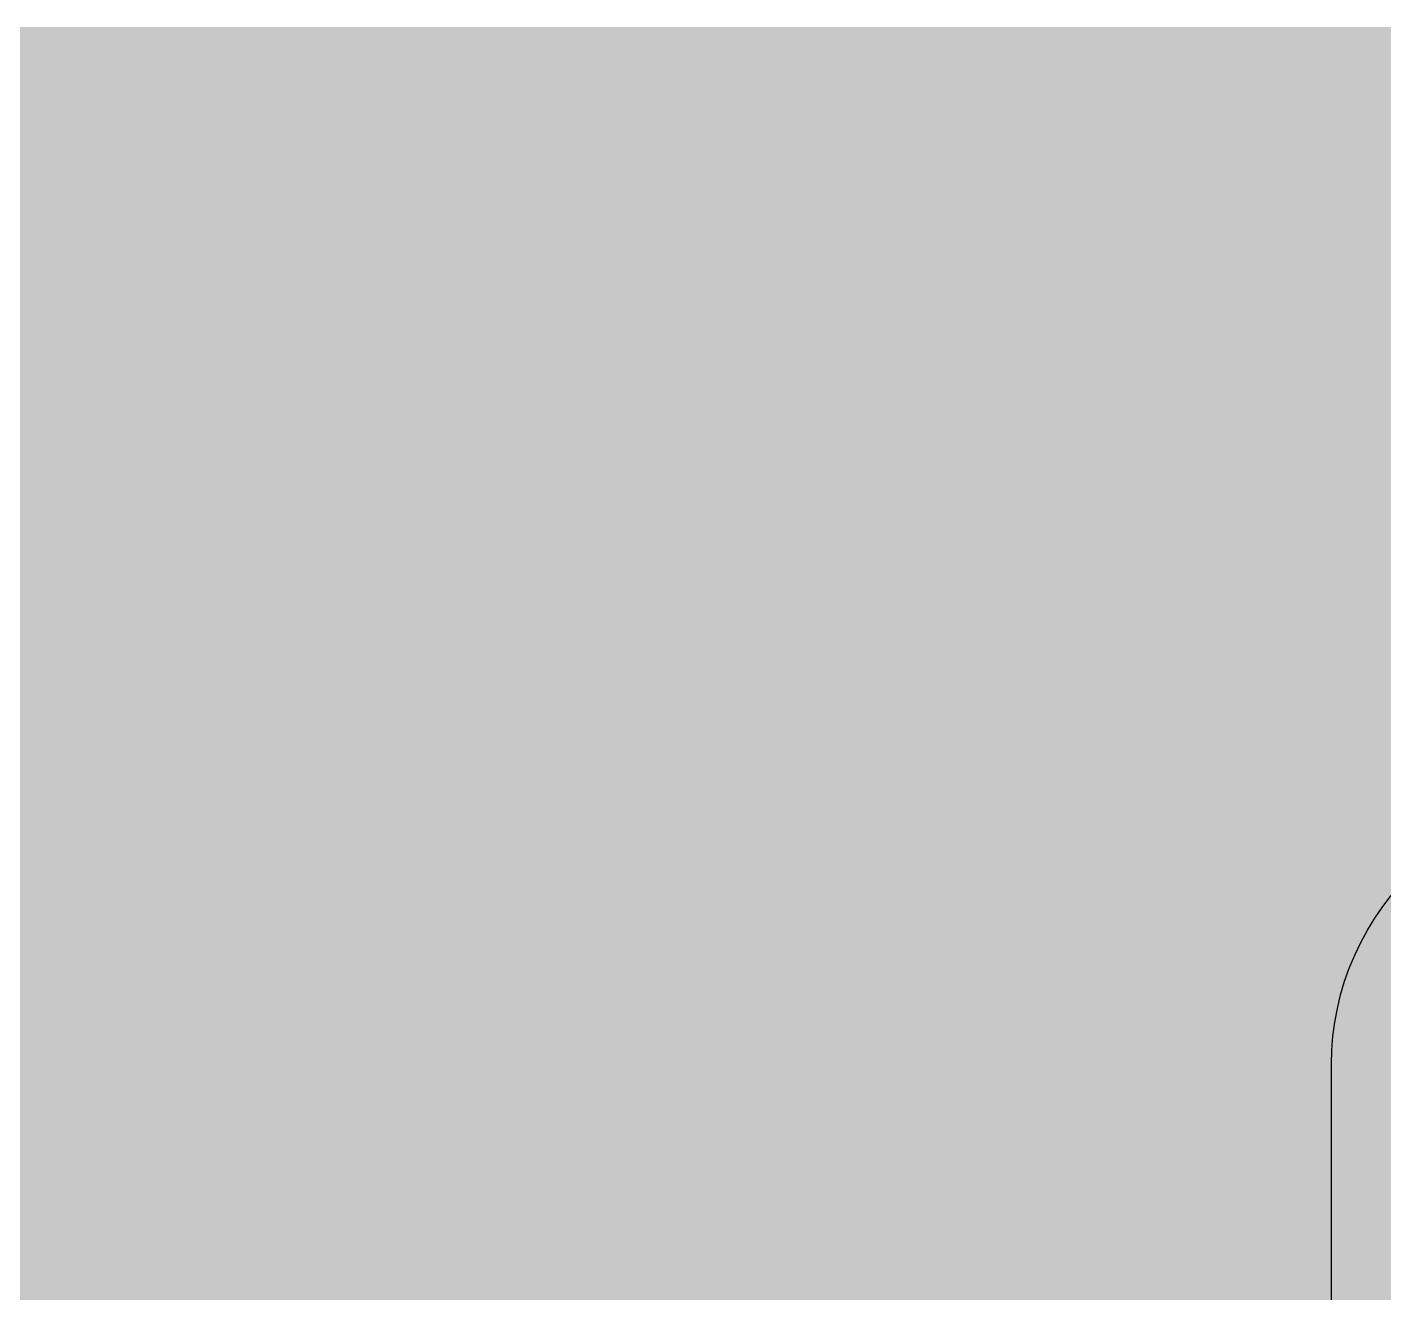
# Model space of a CAD drawing. Header units: inches. Extents: x -0.3 to 9.9, y -0.4 to 5.
# Drawn here: x 1.0621 to 1.1618, y 2.68 to 2.7729 of the extents above; entities that cross this region are included whole.
import ezdxf

# ---------------------------------------------------------------- set-up
doc = ezdxf.new("R2010")
doc.units = ezdxf.units.IN
doc.header["$MEASUREMENT"] = 0
for name, color, linetype in [('Board Outline', 216, 'Continuous'), ('Bottom Layer', 5, 'Continuous'), ('Bottom Solder', 6, 'Continuous'), ('Drill Drawing', 1, 'Continuous'), ('Top Layer', 1, 'Continuous'), ('Top Solder', 216, 'Continuous'), ('Via Holes', 16, 'Continuous')]:
    doc.layers.add(name, color=color, linetype=linetype)

# ---------------------------------------------------------------- blocks, each defined once
blk = doc.blocks.new('10118194_0001LF__127')
at = {"layer": 'Bottom Solder'}
h = blk.add_hatch(color=6, dxfattribs=at)
edge = h.paths.add_edge_path()
edge.add_arc((0.137795, -0.121063), 0.019748, 180, 360)
edge.add_line((0.157543, -0.121063), (0.157543, -0.091535))
edge.add_arc((0.137795, -0.091535), 0.019748, 0, 180)
edge.add_line((0.118047, -0.091535), (0.118047, -0.121063))
at = {"layer": 'Top Solder'}
h = blk.add_hatch(color=216, dxfattribs=at)
edge = h.paths.add_edge_path()
edge.add_arc((0.137795, -0.121063), 0.019748, 180, 360)
edge.add_line((0.157543, -0.121063), (0.157543, -0.091535))
edge.add_arc((0.137795, -0.091535), 0.019748, 0, 180)
edge.add_line((0.118047, -0.091535), (0.118047, -0.121063))
at = {"layer": 'Top Layer'}
for p, q in [((0.15748, -0.095472), (0.15748, -0.117126)), ((0.15748, -0.117126), (0.157453, -0.118156)), ((0.157453, -0.118156), (0.157372, -0.119184)), ((0.157372, -0.119184), (0.157238, -0.120205)), ((0.157238, -0.120205), (0.15705, -0.121219)), ((0.15705, -0.121219), (0.15681, -0.122221)), ((0.15681, -0.122221), (0.156517, -0.123209)), ((0.156517, -0.123209), (0.156173, -0.12418)), ((0.156173, -0.12418), (0.155778, -0.125133)), ((0.155778, -0.125133), (0.155335, -0.126063)), ((0.155335, -0.126063), (0.154843, -0.126969)), ((0.154843, -0.126969), (0.154305, -0.127847)), ((0.154305, -0.127847), (0.153721, -0.128696)), ((0.153721, -0.128696), (0.153093, -0.129514))]:
    blk.add_line(p, q, dxfattribs=at)

msp = doc.modelspace()

# ---------------------------------------------------------------- hatches: boundary and pattern name
at = {"layer": 'Bottom Layer'}
msp.add_hatch(color=5, dxfattribs=at).paths.add_polyline_path([(1, 2.62), (1.273823, 2.62), (1.273823, 2.762949), (1, 2.762949)])
h = msp.add_hatch(color=5, dxfattribs=at)
edge = h.paths.add_edge_path()
edge.add_arc((1.074423, 2.745949), 0.011811, 0, 360)
h = msp.add_hatch(color=5, dxfattribs=at)
edge = h.paths.add_edge_path()
edge.add_arc((1.148223, 2.745949), 0.011811, 0, 360)
h = msp.add_hatch(color=5, dxfattribs=at)
edge = h.paths.add_edge_path()
edge.add_arc((1.0984, 2.745), 0.011811, 0, 360)
h = msp.add_hatch(color=5, dxfattribs=at)
edge = h.paths.add_edge_path()
edge.add_arc((1.123, 2.745), 0.011811, 0, 360)
h = msp.add_hatch(color=5, dxfattribs=at)
edge = h.paths.add_edge_path()
edge.add_arc((1.074423, 2.719949), 0.011811, 0, 360)
h = msp.add_hatch(color=5, dxfattribs=at)
edge = h.paths.add_edge_path()
edge.add_arc((1.148223, 2.719949), 0.011811, 0, 360)
h = msp.add_hatch(color=5, dxfattribs=at)
edge = h.paths.add_edge_path()
edge.add_arc((1.0984, 2.718), 0.011811, 0, 360)
h = msp.add_hatch(color=5, dxfattribs=at)
edge = h.paths.add_edge_path()
edge.add_arc((1.123, 2.718), 0.011811, 0, 360)
h = msp.add_hatch(color=5, dxfattribs=at)
edge = h.paths.add_edge_path()
edge.add_arc((1.074423, 2.692949), 0.011811, 0, 360)
h = msp.add_hatch(color=5, dxfattribs=at)
edge = h.paths.add_edge_path()
edge.add_arc((1.148223, 2.692949), 0.011811, 0, 360)
h = msp.add_hatch(color=5, dxfattribs=at)
edge = h.paths.add_edge_path()
edge.add_arc((1.0984, 2.692), 0.011811, 0, 360)
h = msp.add_hatch(color=5, dxfattribs=at)
edge = h.paths.add_edge_path()
edge.add_arc((1.123, 2.692), 0.011811, 0, 360)
at = {"layer": 'Bottom Solder'}
h = msp.add_hatch(color=6, dxfattribs=at)
edge = h.paths.add_edge_path()
edge.add_arc((1.074423, 2.745949), 0.005906, 0, 360)
h = msp.add_hatch(color=6, dxfattribs=at)
edge = h.paths.add_edge_path()
edge.add_arc((1.148223, 2.745949), 0.005906, 0, 360)
h = msp.add_hatch(color=6, dxfattribs=at)
edge = h.paths.add_edge_path()
edge.add_arc((1.0984, 2.745), 0.005906, 0, 360)
h = msp.add_hatch(color=6, dxfattribs=at)
edge = h.paths.add_edge_path()
edge.add_arc((1.123, 2.745), 0.005906, 0, 360)
h = msp.add_hatch(color=6, dxfattribs=at)
edge = h.paths.add_edge_path()
edge.add_arc((1.074423, 2.719949), 0.005906, 0, 360)
h = msp.add_hatch(color=6, dxfattribs=at)
edge = h.paths.add_edge_path()
edge.add_arc((1.148223, 2.719949), 0.005906, 0, 360)
h = msp.add_hatch(color=6, dxfattribs=at)
edge = h.paths.add_edge_path()
edge.add_arc((1.0984, 2.718), 0.005906, 0, 360)
h = msp.add_hatch(color=6, dxfattribs=at)
edge = h.paths.add_edge_path()
edge.add_arc((1.123, 2.718), 0.005906, 0, 360)
h = msp.add_hatch(color=6, dxfattribs=at)
edge = h.paths.add_edge_path()
edge.add_arc((1.074423, 2.692949), 0.005906, 0, 360)
h = msp.add_hatch(color=6, dxfattribs=at)
edge = h.paths.add_edge_path()
edge.add_arc((1.148223, 2.692949), 0.005906, 0, 360)
h = msp.add_hatch(color=6, dxfattribs=at)
edge = h.paths.add_edge_path()
edge.add_arc((1.0984, 2.692), 0.005906, 0, 360)
h = msp.add_hatch(color=6, dxfattribs=at)
edge = h.paths.add_edge_path()
edge.add_arc((1.123, 2.692), 0.005906, 0, 360)
at = {"layer": 'Top Layer'}
for points in [[(0.153972, 2.696949), (1.85, 2.696949), (1.85, 2.759949), (0.153972, 2.759949)], [(1, 2.652), (1.849, 2.652), (1.849, 2.709949), (1, 2.709949)]]:
    msp.add_hatch(color=1, dxfattribs=at).paths.add_polyline_path(points)
h = msp.add_hatch(color=1, dxfattribs=at)
edge = h.paths.add_edge_path()
edge.add_arc((1.074423, 2.745949), 0.011811, 0, 360)
h = msp.add_hatch(color=1, dxfattribs=at)
edge = h.paths.add_edge_path()
edge.add_arc((1.148223, 2.745949), 0.011811, 0, 360)
h = msp.add_hatch(color=1, dxfattribs=at)
edge = h.paths.add_edge_path()
edge.add_arc((1.0984, 2.745), 0.011811, 0, 360)
h = msp.add_hatch(color=1, dxfattribs=at)
edge = h.paths.add_edge_path()
edge.add_arc((1.123, 2.745), 0.011811, 0, 360)
h = msp.add_hatch(color=1, dxfattribs=at)
edge = h.paths.add_edge_path()
edge.add_arc((1.074423, 2.719949), 0.011811, 0, 360)
h = msp.add_hatch(color=1, dxfattribs=at)
edge = h.paths.add_edge_path()
edge.add_arc((1.148223, 2.719949), 0.011811, 0, 360)
h = msp.add_hatch(color=1, dxfattribs=at)
edge = h.paths.add_edge_path()
edge.add_arc((1.0984, 2.718), 0.011811, 0, 360)
h = msp.add_hatch(color=1, dxfattribs=at)
edge = h.paths.add_edge_path()
edge.add_arc((1.123, 2.718), 0.011811, 0, 360)
h = msp.add_hatch(color=1, dxfattribs=at)
edge = h.paths.add_edge_path()
edge.add_arc((1.074423, 2.692949), 0.011811, 0, 360)
h = msp.add_hatch(color=1, dxfattribs=at)
edge = h.paths.add_edge_path()
edge.add_arc((1.148223, 2.692949), 0.011811, 0, 360)
h = msp.add_hatch(color=1, dxfattribs=at)
edge = h.paths.add_edge_path()
edge.add_arc((1.0984, 2.692), 0.011811, 0, 360)
h = msp.add_hatch(color=1, dxfattribs=at)
edge = h.paths.add_edge_path()
edge.add_arc((1.123, 2.692), 0.011811, 0, 360)
at = {"layer": 'Top Solder'}
h = msp.add_hatch(color=216, dxfattribs=at)
edge = h.paths.add_edge_path()
edge.add_arc((1.074423, 2.745949), 0.005906, 0, 360)
h = msp.add_hatch(color=216, dxfattribs=at)
edge = h.paths.add_edge_path()
edge.add_arc((1.148223, 2.745949), 0.005906, 0, 360)
h = msp.add_hatch(color=216, dxfattribs=at)
edge = h.paths.add_edge_path()
edge.add_arc((1.0984, 2.745), 0.005906, 0, 360)
h = msp.add_hatch(color=216, dxfattribs=at)
edge = h.paths.add_edge_path()
edge.add_arc((1.123, 2.745), 0.005906, 0, 360)
h = msp.add_hatch(color=216, dxfattribs=at)
edge = h.paths.add_edge_path()
edge.add_arc((1.074423, 2.719949), 0.005906, 0, 360)
h = msp.add_hatch(color=216, dxfattribs=at)
edge = h.paths.add_edge_path()
edge.add_arc((1.148223, 2.719949), 0.005906, 0, 360)
h = msp.add_hatch(color=216, dxfattribs=at)
edge = h.paths.add_edge_path()
edge.add_arc((1.0984, 2.718), 0.005906, 0, 360)
h = msp.add_hatch(color=216, dxfattribs=at)
edge = h.paths.add_edge_path()
edge.add_arc((1.123, 2.718), 0.005906, 0, 360)
h = msp.add_hatch(color=216, dxfattribs=at)
edge = h.paths.add_edge_path()
edge.add_arc((1.074423, 2.692949), 0.005906, 0, 360)
h = msp.add_hatch(color=216, dxfattribs=at)
edge = h.paths.add_edge_path()
edge.add_arc((1.148223, 2.692949), 0.005906, 0, 360)
h = msp.add_hatch(color=216, dxfattribs=at)
edge = h.paths.add_edge_path()
edge.add_arc((1.0984, 2.692), 0.005906, 0, 360)
h = msp.add_hatch(color=216, dxfattribs=at)
edge = h.paths.add_edge_path()
edge.add_arc((1.123, 2.692), 0.005906, 0, 360)
at = {"layer": 'Via Holes'}
h = msp.add_hatch(color=7, dxfattribs=at)
edge = h.paths.add_edge_path()
edge.add_arc((1.074423, 2.745949), 0.005906, 0, 360)
h = msp.add_hatch(color=7, dxfattribs=at)
edge = h.paths.add_edge_path()
edge.add_arc((1.148223, 2.745949), 0.005906, 0, 360)
h = msp.add_hatch(color=7, dxfattribs=at)
edge = h.paths.add_edge_path()
edge.add_arc((1.0984, 2.745), 0.005906, 0, 360)
h = msp.add_hatch(color=7, dxfattribs=at)
edge = h.paths.add_edge_path()
edge.add_arc((1.123, 2.745), 0.005906, 0, 360)
h = msp.add_hatch(color=7, dxfattribs=at)
edge = h.paths.add_edge_path()
edge.add_arc((1.074423, 2.719949), 0.005906, 0, 360)
h = msp.add_hatch(color=7, dxfattribs=at)
edge = h.paths.add_edge_path()
edge.add_arc((1.148223, 2.719949), 0.005906, 0, 360)
h = msp.add_hatch(color=7, dxfattribs=at)
edge = h.paths.add_edge_path()
edge.add_arc((1.0984, 2.718), 0.005906, 0, 360)
h = msp.add_hatch(color=7, dxfattribs=at)
edge = h.paths.add_edge_path()
edge.add_arc((1.123, 2.718), 0.005906, 0, 360)
h = msp.add_hatch(color=7, dxfattribs=at)
edge = h.paths.add_edge_path()
edge.add_arc((1.074423, 2.692949), 0.005906, 0, 360)
h = msp.add_hatch(color=7, dxfattribs=at)
edge = h.paths.add_edge_path()
edge.add_arc((1.148223, 2.692949), 0.005906, 0, 360)
h = msp.add_hatch(color=7, dxfattribs=at)
edge = h.paths.add_edge_path()
edge.add_arc((1.0984, 2.692), 0.005906, 0, 360)
h = msp.add_hatch(color=7, dxfattribs=at)
edge = h.paths.add_edge_path()
edge.add_arc((1.123, 2.692), 0.005906, 0, 360)

# ---------------------------------------------------------------- linework, layer by layer
at = {"layer": 'Board Outline'}
msp.add_lwpolyline([(-0.117177, 2.767949, 0.01, 0.01, 0), (4.625232, 2.767949, 0.01, 0.01, 0)], format="xyseb", dxfattribs=at)
at = {"layer": 'Drill Drawing'}
for points in [[(1.064423, 2.755949, 0.002, 0.002, 0), (1.084423, 2.755949, 0.002, 0.002, 0)], [(1.064423, 2.735949, 0.002, 0.002, 0), (1.064423, 2.755949, 0.002, 0.002, 0)], [(1.084423, 2.735949, 0.002, 0.002, 0), (1.084423, 2.755949, 0.002, 0.002, 0)], [(1.138223, 2.755949, 0.002, 0.002, 0), (1.158223, 2.755949, 0.002, 0.002, 0)], [(1.138223, 2.735949, 0.002, 0.002, 0), (1.138223, 2.755949, 0.002, 0.002, 0)], [(1.158223, 2.735949, 0.002, 0.002, 0), (1.158223, 2.755949, 0.002, 0.002, 0)], [(1.0884, 2.755, 0.002, 0.002, 0), (1.1084, 2.755, 0.002, 0.002, 0)], [(1.0884, 2.735, 0.002, 0.002, 0), (1.0884, 2.755, 0.002, 0.002, 0)], [(1.1084, 2.735, 0.002, 0.002, 0), (1.1084, 2.755, 0.002, 0.002, 0)], [(1.113, 2.755, 0.002, 0.002, 0), (1.133, 2.755, 0.002, 0.002, 0)], [(1.113, 2.735, 0.002, 0.002, 0), (1.113, 2.755, 0.002, 0.002, 0)], [(1.133, 2.735, 0.002, 0.002, 0), (1.133, 2.755, 0.002, 0.002, 0)], [(1.068423, 2.751949, 0.002, 0.002, 0), (1.080423, 2.751949, 0.002, 0.002, 0)], [(1.068423, 2.739949, 0.002, 0.002, 0), (1.068423, 2.751949, 0.002, 0.002, 0)], [(1.080423, 2.739949, 0.002, 0.002, 0), (1.080423, 2.751949, 0.002, 0.002, 0)], [(1.142223, 2.751949, 0.002, 0.002, 0), (1.154223, 2.751949, 0.002, 0.002, 0)], [(1.142223, 2.739949, 0.002, 0.002, 0), (1.142223, 2.751949, 0.002, 0.002, 0)], [(1.154223, 2.739949, 0.002, 0.002, 0), (1.154223, 2.751949, 0.002, 0.002, 0)], [(1.0924, 2.751, 0.002, 0.002, 0), (1.1044, 2.751, 0.002, 0.002, 0)], [(1.0924, 2.739, 0.002, 0.002, 0), (1.0924, 2.751, 0.002, 0.002, 0)], [(1.1044, 2.739, 0.002, 0.002, 0), (1.1044, 2.751, 0.002, 0.002, 0)], [(1.117, 2.751, 0.002, 0.002, 0), (1.129, 2.751, 0.002, 0.002, 0)], [(1.117, 2.739, 0.002, 0.002, 0), (1.117, 2.751, 0.002, 0.002, 0)], [(1.129, 2.739, 0.002, 0.002, 0), (1.129, 2.751, 0.002, 0.002, 0)], [(1.068423, 2.739949, 0.002, 0.002, 0), (1.080423, 2.739949, 0.002, 0.002, 0)], [(1.142223, 2.739949, 0.002, 0.002, 0), (1.154223, 2.739949, 0.002, 0.002, 0)], [(1.0924, 2.739, 0.002, 0.002, 0), (1.1044, 2.739, 0.002, 0.002, 0)], [(1.117, 2.739, 0.002, 0.002, 0), (1.129, 2.739, 0.002, 0.002, 0)], [(1.064423, 2.735949, 0.002, 0.002, 0), (1.084423, 2.735949, 0.002, 0.002, 0)], [(1.138223, 2.735949, 0.002, 0.002, 0), (1.158223, 2.735949, 0.002, 0.002, 0)], [(1.0884, 2.735, 0.002, 0.002, 0), (1.1084, 2.735, 0.002, 0.002, 0)], [(1.113, 2.735, 0.002, 0.002, 0), (1.133, 2.735, 0.002, 0.002, 0)], [(1.064423, 2.729949, 0.002, 0.002, 0), (1.084423, 2.729949, 0.002, 0.002, 0)], [(1.064423, 2.709949, 0.002, 0.002, 0), (1.064423, 2.729949, 0.002, 0.002, 0)], [(1.084423, 2.709949, 0.002, 0.002, 0), (1.084423, 2.729949, 0.002, 0.002, 0)], [(1.138223, 2.729949, 0.002, 0.002, 0), (1.158223, 2.729949, 0.002, 0.002, 0)], [(1.138223, 2.709949, 0.002, 0.002, 0), (1.138223, 2.729949, 0.002, 0.002, 0)], [(1.158223, 2.709949, 0.002, 0.002, 0), (1.158223, 2.729949, 0.002, 0.002, 0)], [(1.0884, 2.728, 0.002, 0.002, 0), (1.1084, 2.728, 0.002, 0.002, 0)], [(1.0884, 2.708, 0.002, 0.002, 0), (1.0884, 2.728, 0.002, 0.002, 0)], [(1.1084, 2.708, 0.002, 0.002, 0), (1.1084, 2.728, 0.002, 0.002, 0)], [(1.113, 2.728, 0.002, 0.002, 0), (1.133, 2.728, 0.002, 0.002, 0)], [(1.113, 2.708, 0.002, 0.002, 0), (1.113, 2.728, 0.002, 0.002, 0)], [(1.133, 2.708, 0.002, 0.002, 0), (1.133, 2.728, 0.002, 0.002, 0)], [(1.068423, 2.725949, 0.002, 0.002, 0), (1.080423, 2.725949, 0.002, 0.002, 0)], [(1.068423, 2.713949, 0.002, 0.002, 0), (1.068423, 2.725949, 0.002, 0.002, 0)], [(1.080423, 2.713949, 0.002, 0.002, 0), (1.080423, 2.725949, 0.002, 0.002, 0)], [(1.142223, 2.725949, 0.002, 0.002, 0), (1.154223, 2.725949, 0.002, 0.002, 0)], [(1.142223, 2.713949, 0.002, 0.002, 0), (1.142223, 2.725949, 0.002, 0.002, 0)], [(1.154223, 2.713949, 0.002, 0.002, 0), (1.154223, 2.725949, 0.002, 0.002, 0)], [(1.0924, 2.724, 0.002, 0.002, 0), (1.1044, 2.724, 0.002, 0.002, 0)], [(1.0924, 2.712, 0.002, 0.002, 0), (1.0924, 2.724, 0.002, 0.002, 0)], [(1.1044, 2.712, 0.002, 0.002, 0), (1.1044, 2.724, 0.002, 0.002, 0)], [(1.117, 2.724, 0.002, 0.002, 0), (1.129, 2.724, 0.002, 0.002, 0)], [(1.117, 2.712, 0.002, 0.002, 0), (1.117, 2.724, 0.002, 0.002, 0)], [(1.129, 2.712, 0.002, 0.002, 0), (1.129, 2.724, 0.002, 0.002, 0)], [(1.068423, 2.713949, 0.002, 0.002, 0), (1.080423, 2.713949, 0.002, 0.002, 0)], [(1.142223, 2.713949, 0.002, 0.002, 0), (1.154223, 2.713949, 0.002, 0.002, 0)], [(1.0924, 2.712, 0.002, 0.002, 0), (1.1044, 2.712, 0.002, 0.002, 0)], [(1.117, 2.712, 0.002, 0.002, 0), (1.129, 2.712, 0.002, 0.002, 0)], [(1.064423, 2.709949, 0.002, 0.002, 0), (1.084423, 2.709949, 0.002, 0.002, 0)], [(1.138223, 2.709949, 0.002, 0.002, 0), (1.158223, 2.709949, 0.002, 0.002, 0)], [(1.0884, 2.708, 0.002, 0.002, 0), (1.1084, 2.708, 0.002, 0.002, 0)], [(1.113, 2.708, 0.002, 0.002, 0), (1.133, 2.708, 0.002, 0.002, 0)], [(1.064423, 2.702949, 0.002, 0.002, 0), (1.084423, 2.702949, 0.002, 0.002, 0)], [(1.064423, 2.682949, 0.002, 0.002, 0), (1.064423, 2.702949, 0.002, 0.002, 0)], [(1.084423, 2.682949, 0.002, 0.002, 0), (1.084423, 2.702949, 0.002, 0.002, 0)], [(1.138223, 2.702949, 0.002, 0.002, 0), (1.158223, 2.702949, 0.002, 0.002, 0)], [(1.138223, 2.682949, 0.002, 0.002, 0), (1.138223, 2.702949, 0.002, 0.002, 0)], [(1.158223, 2.682949, 0.002, 0.002, 0), (1.158223, 2.702949, 0.002, 0.002, 0)], [(1.0884, 2.702, 0.002, 0.002, 0), (1.1084, 2.702, 0.002, 0.002, 0)], [(1.0884, 2.682, 0.002, 0.002, 0), (1.0884, 2.702, 0.002, 0.002, 0)], [(1.1084, 2.682, 0.002, 0.002, 0), (1.1084, 2.702, 0.002, 0.002, 0)], [(1.113, 2.702, 0.002, 0.002, 0), (1.133, 2.702, 0.002, 0.002, 0)], [(1.113, 2.682, 0.002, 0.002, 0), (1.113, 2.702, 0.002, 0.002, 0)], [(1.133, 2.682, 0.002, 0.002, 0), (1.133, 2.702, 0.002, 0.002, 0)], [(1.068423, 2.698949, 0.002, 0.002, 0), (1.080423, 2.698949, 0.002, 0.002, 0)], [(1.068423, 2.686949, 0.002, 0.002, 0), (1.068423, 2.698949, 0.002, 0.002, 0)], [(1.080423, 2.686949, 0.002, 0.002, 0), (1.080423, 2.698949, 0.002, 0.002, 0)], [(1.142223, 2.698949, 0.002, 0.002, 0), (1.154223, 2.698949, 0.002, 0.002, 0)], [(1.142223, 2.686949, 0.002, 0.002, 0), (1.142223, 2.698949, 0.002, 0.002, 0)], [(1.154223, 2.686949, 0.002, 0.002, 0), (1.154223, 2.698949, 0.002, 0.002, 0)], [(1.0924, 2.698, 0.002, 0.002, 0), (1.1044, 2.698, 0.002, 0.002, 0)], [(1.0924, 2.686, 0.002, 0.002, 0), (1.0924, 2.698, 0.002, 0.002, 0)], [(1.1044, 2.686, 0.002, 0.002, 0), (1.1044, 2.698, 0.002, 0.002, 0)], [(1.117, 2.698, 0.002, 0.002, 0), (1.129, 2.698, 0.002, 0.002, 0)], [(1.117, 2.686, 0.002, 0.002, 0), (1.117, 2.698, 0.002, 0.002, 0)], [(1.129, 2.686, 0.002, 0.002, 0), (1.129, 2.698, 0.002, 0.002, 0)], [(1.068423, 2.686949, 0.002, 0.002, 0), (1.080423, 2.686949, 0.002, 0.002, 0)], [(1.142223, 2.686949, 0.002, 0.002, 0), (1.154223, 2.686949, 0.002, 0.002, 0)], [(1.0924, 2.686, 0.002, 0.002, 0), (1.1044, 2.686, 0.002, 0.002, 0)], [(1.117, 2.686, 0.002, 0.002, 0), (1.129, 2.686, 0.002, 0.002, 0)], [(1.064423, 2.682949, 0.002, 0.002, 0), (1.084423, 2.682949, 0.002, 0.002, 0)], [(1.138223, 2.682949, 0.002, 0.002, 0), (1.158223, 2.682949, 0.002, 0.002, 0)], [(1.0884, 2.682, 0.002, 0.002, 0), (1.1084, 2.682, 0.002, 0.002, 0)], [(1.113, 2.682, 0.002, 0.002, 0), (1.133, 2.682, 0.002, 0.002, 0)]]:
    msp.add_lwpolyline(points, format="xyseb", dxfattribs=at)
for points in [[(1.063923, 2.755949, 0.001, 0.001, 1), (1.064923, 2.755949, 0.001, 0.001, 1)], [(1.063923, 2.755949, 0.001, 0.001, 1), (1.064923, 2.755949, 0.001, 0.001, 1)], [(1.083923, 2.755949, 0.001, 0.001, 1), (1.084923, 2.755949, 0.001, 0.001, 1)], [(1.083923, 2.755949, 0.001, 0.001, 1), (1.084923, 2.755949, 0.001, 0.001, 1)], [(1.137723, 2.755949, 0.001, 0.001, 1), (1.138723, 2.755949, 0.001, 0.001, 1)], [(1.137723, 2.755949, 0.001, 0.001, 1), (1.138723, 2.755949, 0.001, 0.001, 1)], [(1.157723, 2.755949, 0.001, 0.001, 1), (1.158723, 2.755949, 0.001, 0.001, 1)], [(1.157723, 2.755949, 0.001, 0.001, 1), (1.158723, 2.755949, 0.001, 0.001, 1)], [(1.0879, 2.755, 0.001, 0.001, 1), (1.0889, 2.755, 0.001, 0.001, 1)], [(1.0879, 2.755, 0.001, 0.001, 1), (1.0889, 2.755, 0.001, 0.001, 1)], [(1.1079, 2.755, 0.001, 0.001, 1), (1.1089, 2.755, 0.001, 0.001, 1)], [(1.1079, 2.755, 0.001, 0.001, 1), (1.1089, 2.755, 0.001, 0.001, 1)], [(1.1125, 2.755, 0.001, 0.001, 1), (1.1135, 2.755, 0.001, 0.001, 1)], [(1.1125, 2.755, 0.001, 0.001, 1), (1.1135, 2.755, 0.001, 0.001, 1)], [(1.1325, 2.755, 0.001, 0.001, 1), (1.1335, 2.755, 0.001, 0.001, 1)], [(1.1325, 2.755, 0.001, 0.001, 1), (1.1335, 2.755, 0.001, 0.001, 1)], [(1.067923, 2.751949, 0.001, 0.001, 1), (1.068923, 2.751949, 0.001, 0.001, 1)], [(1.067923, 2.751949, 0.001, 0.001, 1), (1.068923, 2.751949, 0.001, 0.001, 1)], [(1.079923, 2.751949, 0.001, 0.001, 1), (1.080923, 2.751949, 0.001, 0.001, 1)], [(1.079923, 2.751949, 0.001, 0.001, 1), (1.080923, 2.751949, 0.001, 0.001, 1)], [(1.141723, 2.751949, 0.001, 0.001, 1), (1.142723, 2.751949, 0.001, 0.001, 1)], [(1.141723, 2.751949, 0.001, 0.001, 1), (1.142723, 2.751949, 0.001, 0.001, 1)], [(1.153723, 2.751949, 0.001, 0.001, 1), (1.154723, 2.751949, 0.001, 0.001, 1)], [(1.153723, 2.751949, 0.001, 0.001, 1), (1.154723, 2.751949, 0.001, 0.001, 1)], [(1.0919, 2.751, 0.001, 0.001, 1), (1.0929, 2.751, 0.001, 0.001, 1)], [(1.0919, 2.751, 0.001, 0.001, 1), (1.0929, 2.751, 0.001, 0.001, 1)], [(1.1039, 2.751, 0.001, 0.001, 1), (1.1049, 2.751, 0.001, 0.001, 1)], [(1.1039, 2.751, 0.001, 0.001, 1), (1.1049, 2.751, 0.001, 0.001, 1)], [(1.1165, 2.751, 0.001, 0.001, 1), (1.1175, 2.751, 0.001, 0.001, 1)], [(1.1165, 2.751, 0.001, 0.001, 1), (1.1175, 2.751, 0.001, 0.001, 1)], [(1.1285, 2.751, 0.001, 0.001, 1), (1.1295, 2.751, 0.001, 0.001, 1)], [(1.1285, 2.751, 0.001, 0.001, 1), (1.1295, 2.751, 0.001, 0.001, 1)], [(1.067923, 2.739949, 0.001, 0.001, 1), (1.068923, 2.739949, 0.001, 0.001, 1)], [(1.067923, 2.739949, 0.001, 0.001, 1), (1.068923, 2.739949, 0.001, 0.001, 1)], [(1.079923, 2.739949, 0.001, 0.001, 1), (1.080923, 2.739949, 0.001, 0.001, 1)], [(1.079923, 2.739949, 0.001, 0.001, 1), (1.080923, 2.739949, 0.001, 0.001, 1)], [(1.141723, 2.739949, 0.001, 0.001, 1), (1.142723, 2.739949, 0.001, 0.001, 1)], [(1.141723, 2.739949, 0.001, 0.001, 1), (1.142723, 2.739949, 0.001, 0.001, 1)], [(1.153723, 2.739949, 0.001, 0.001, 1), (1.154723, 2.739949, 0.001, 0.001, 1)], [(1.153723, 2.739949, 0.001, 0.001, 1), (1.154723, 2.739949, 0.001, 0.001, 1)], [(1.0919, 2.739, 0.001, 0.001, 1), (1.0929, 2.739, 0.001, 0.001, 1)], [(1.0919, 2.739, 0.001, 0.001, 1), (1.0929, 2.739, 0.001, 0.001, 1)], [(1.1039, 2.739, 0.001, 0.001, 1), (1.1049, 2.739, 0.001, 0.001, 1)], [(1.1039, 2.739, 0.001, 0.001, 1), (1.1049, 2.739, 0.001, 0.001, 1)], [(1.1165, 2.739, 0.001, 0.001, 1), (1.1175, 2.739, 0.001, 0.001, 1)], [(1.1165, 2.739, 0.001, 0.001, 1), (1.1175, 2.739, 0.001, 0.001, 1)], [(1.1285, 2.739, 0.001, 0.001, 1), (1.1295, 2.739, 0.001, 0.001, 1)], [(1.1285, 2.739, 0.001, 0.001, 1), (1.1295, 2.739, 0.001, 0.001, 1)], [(1.063923, 2.735949, 0.001, 0.001, 1), (1.064923, 2.735949, 0.001, 0.001, 1)], [(1.063923, 2.735949, 0.001, 0.001, 1), (1.064923, 2.735949, 0.001, 0.001, 1)], [(1.083923, 2.735949, 0.001, 0.001, 1), (1.084923, 2.735949, 0.001, 0.001, 1)], [(1.083923, 2.735949, 0.001, 0.001, 1), (1.084923, 2.735949, 0.001, 0.001, 1)], [(1.137723, 2.735949, 0.001, 0.001, 1), (1.138723, 2.735949, 0.001, 0.001, 1)], [(1.137723, 2.735949, 0.001, 0.001, 1), (1.138723, 2.735949, 0.001, 0.001, 1)], [(1.157723, 2.735949, 0.001, 0.001, 1), (1.158723, 2.735949, 0.001, 0.001, 1)], [(1.157723, 2.735949, 0.001, 0.001, 1), (1.158723, 2.735949, 0.001, 0.001, 1)], [(1.0879, 2.735, 0.001, 0.001, 1), (1.0889, 2.735, 0.001, 0.001, 1)], [(1.0879, 2.735, 0.001, 0.001, 1), (1.0889, 2.735, 0.001, 0.001, 1)], [(1.1079, 2.735, 0.001, 0.001, 1), (1.1089, 2.735, 0.001, 0.001, 1)], [(1.1079, 2.735, 0.001, 0.001, 1), (1.1089, 2.735, 0.001, 0.001, 1)], [(1.1125, 2.735, 0.001, 0.001, 1), (1.1135, 2.735, 0.001, 0.001, 1)], [(1.1125, 2.735, 0.001, 0.001, 1), (1.1135, 2.735, 0.001, 0.001, 1)], [(1.1325, 2.735, 0.001, 0.001, 1), (1.1335, 2.735, 0.001, 0.001, 1)], [(1.1325, 2.735, 0.001, 0.001, 1), (1.1335, 2.735, 0.001, 0.001, 1)], [(1.063923, 2.729949, 0.001, 0.001, 1), (1.064923, 2.729949, 0.001, 0.001, 1)], [(1.063923, 2.729949, 0.001, 0.001, 1), (1.064923, 2.729949, 0.001, 0.001, 1)], [(1.083923, 2.729949, 0.001, 0.001, 1), (1.084923, 2.729949, 0.001, 0.001, 1)], [(1.083923, 2.729949, 0.001, 0.001, 1), (1.084923, 2.729949, 0.001, 0.001, 1)], [(1.137723, 2.729949, 0.001, 0.001, 1), (1.138723, 2.729949, 0.001, 0.001, 1)], [(1.137723, 2.729949, 0.001, 0.001, 1), (1.138723, 2.729949, 0.001, 0.001, 1)], [(1.157723, 2.729949, 0.001, 0.001, 1), (1.158723, 2.729949, 0.001, 0.001, 1)], [(1.157723, 2.729949, 0.001, 0.001, 1), (1.158723, 2.729949, 0.001, 0.001, 1)], [(1.0879, 2.728, 0.001, 0.001, 1), (1.0889, 2.728, 0.001, 0.001, 1)], [(1.0879, 2.728, 0.001, 0.001, 1), (1.0889, 2.728, 0.001, 0.001, 1)], [(1.1079, 2.728, 0.001, 0.001, 1), (1.1089, 2.728, 0.001, 0.001, 1)], [(1.1079, 2.728, 0.001, 0.001, 1), (1.1089, 2.728, 0.001, 0.001, 1)], [(1.1125, 2.728, 0.001, 0.001, 1), (1.1135, 2.728, 0.001, 0.001, 1)], [(1.1125, 2.728, 0.001, 0.001, 1), (1.1135, 2.728, 0.001, 0.001, 1)], [(1.1325, 2.728, 0.001, 0.001, 1), (1.1335, 2.728, 0.001, 0.001, 1)], [(1.1325, 2.728, 0.001, 0.001, 1), (1.1335, 2.728, 0.001, 0.001, 1)], [(1.067923, 2.725949, 0.001, 0.001, 1), (1.068923, 2.725949, 0.001, 0.001, 1)], [(1.067923, 2.725949, 0.001, 0.001, 1), (1.068923, 2.725949, 0.001, 0.001, 1)], [(1.079923, 2.725949, 0.001, 0.001, 1), (1.080923, 2.725949, 0.001, 0.001, 1)], [(1.079923, 2.725949, 0.001, 0.001, 1), (1.080923, 2.725949, 0.001, 0.001, 1)], [(1.141723, 2.725949, 0.001, 0.001, 1), (1.142723, 2.725949, 0.001, 0.001, 1)], [(1.141723, 2.725949, 0.001, 0.001, 1), (1.142723, 2.725949, 0.001, 0.001, 1)], [(1.153723, 2.725949, 0.001, 0.001, 1), (1.154723, 2.725949, 0.001, 0.001, 1)], [(1.153723, 2.725949, 0.001, 0.001, 1), (1.154723, 2.725949, 0.001, 0.001, 1)], [(1.0919, 2.724, 0.001, 0.001, 1), (1.0929, 2.724, 0.001, 0.001, 1)], [(1.0919, 2.724, 0.001, 0.001, 1), (1.0929, 2.724, 0.001, 0.001, 1)], [(1.1039, 2.724, 0.001, 0.001, 1), (1.1049, 2.724, 0.001, 0.001, 1)], [(1.1039, 2.724, 0.001, 0.001, 1), (1.1049, 2.724, 0.001, 0.001, 1)], [(1.1165, 2.724, 0.001, 0.001, 1), (1.1175, 2.724, 0.001, 0.001, 1)], [(1.1165, 2.724, 0.001, 0.001, 1), (1.1175, 2.724, 0.001, 0.001, 1)], [(1.1285, 2.724, 0.001, 0.001, 1), (1.1295, 2.724, 0.001, 0.001, 1)], [(1.1285, 2.724, 0.001, 0.001, 1), (1.1295, 2.724, 0.001, 0.001, 1)], [(1.067923, 2.713949, 0.001, 0.001, 1), (1.068923, 2.713949, 0.001, 0.001, 1)], [(1.067923, 2.713949, 0.001, 0.001, 1), (1.068923, 2.713949, 0.001, 0.001, 1)], [(1.079923, 2.713949, 0.001, 0.001, 1), (1.080923, 2.713949, 0.001, 0.001, 1)], [(1.079923, 2.713949, 0.001, 0.001, 1), (1.080923, 2.713949, 0.001, 0.001, 1)], [(1.141723, 2.713949, 0.001, 0.001, 1), (1.142723, 2.713949, 0.001, 0.001, 1)], [(1.141723, 2.713949, 0.001, 0.001, 1), (1.142723, 2.713949, 0.001, 0.001, 1)], [(1.153723, 2.713949, 0.001, 0.001, 1), (1.154723, 2.713949, 0.001, 0.001, 1)], [(1.153723, 2.713949, 0.001, 0.001, 1), (1.154723, 2.713949, 0.001, 0.001, 1)], [(1.0919, 2.712, 0.001, 0.001, 1), (1.0929, 2.712, 0.001, 0.001, 1)], [(1.0919, 2.712, 0.001, 0.001, 1), (1.0929, 2.712, 0.001, 0.001, 1)], [(1.1039, 2.712, 0.001, 0.001, 1), (1.1049, 2.712, 0.001, 0.001, 1)], [(1.1039, 2.712, 0.001, 0.001, 1), (1.1049, 2.712, 0.001, 0.001, 1)], [(1.1165, 2.712, 0.001, 0.001, 1), (1.1175, 2.712, 0.001, 0.001, 1)], [(1.1165, 2.712, 0.001, 0.001, 1), (1.1175, 2.712, 0.001, 0.001, 1)], [(1.1285, 2.712, 0.001, 0.001, 1), (1.1295, 2.712, 0.001, 0.001, 1)], [(1.1285, 2.712, 0.001, 0.001, 1), (1.1295, 2.712, 0.001, 0.001, 1)], [(1.063923, 2.709949, 0.001, 0.001, 1), (1.064923, 2.709949, 0.001, 0.001, 1)], [(1.063923, 2.709949, 0.001, 0.001, 1), (1.064923, 2.709949, 0.001, 0.001, 1)], [(1.083923, 2.709949, 0.001, 0.001, 1), (1.084923, 2.709949, 0.001, 0.001, 1)], [(1.083923, 2.709949, 0.001, 0.001, 1), (1.084923, 2.709949, 0.001, 0.001, 1)], [(1.137723, 2.709949, 0.001, 0.001, 1), (1.138723, 2.709949, 0.001, 0.001, 1)], [(1.137723, 2.709949, 0.001, 0.001, 1), (1.138723, 2.709949, 0.001, 0.001, 1)], [(1.157723, 2.709949, 0.001, 0.001, 1), (1.158723, 2.709949, 0.001, 0.001, 1)], [(1.157723, 2.709949, 0.001, 0.001, 1), (1.158723, 2.709949, 0.001, 0.001, 1)], [(1.0879, 2.708, 0.001, 0.001, 1), (1.0889, 2.708, 0.001, 0.001, 1)], [(1.0879, 2.708, 0.001, 0.001, 1), (1.0889, 2.708, 0.001, 0.001, 1)], [(1.1079, 2.708, 0.001, 0.001, 1), (1.1089, 2.708, 0.001, 0.001, 1)], [(1.1079, 2.708, 0.001, 0.001, 1), (1.1089, 2.708, 0.001, 0.001, 1)], [(1.1125, 2.708, 0.001, 0.001, 1), (1.1135, 2.708, 0.001, 0.001, 1)], [(1.1125, 2.708, 0.001, 0.001, 1), (1.1135, 2.708, 0.001, 0.001, 1)], [(1.1325, 2.708, 0.001, 0.001, 1), (1.1335, 2.708, 0.001, 0.001, 1)], [(1.1325, 2.708, 0.001, 0.001, 1), (1.1335, 2.708, 0.001, 0.001, 1)], [(1.063923, 2.702949, 0.001, 0.001, 1), (1.064923, 2.702949, 0.001, 0.001, 1)], [(1.063923, 2.702949, 0.001, 0.001, 1), (1.064923, 2.702949, 0.001, 0.001, 1)], [(1.083923, 2.702949, 0.001, 0.001, 1), (1.084923, 2.702949, 0.001, 0.001, 1)], [(1.083923, 2.702949, 0.001, 0.001, 1), (1.084923, 2.702949, 0.001, 0.001, 1)], [(1.137723, 2.702949, 0.001, 0.001, 1), (1.138723, 2.702949, 0.001, 0.001, 1)], [(1.137723, 2.702949, 0.001, 0.001, 1), (1.138723, 2.702949, 0.001, 0.001, 1)], [(1.157723, 2.702949, 0.001, 0.001, 1), (1.158723, 2.702949, 0.001, 0.001, 1)], [(1.157723, 2.702949, 0.001, 0.001, 1), (1.158723, 2.702949, 0.001, 0.001, 1)], [(1.0879, 2.702, 0.001, 0.001, 1), (1.0889, 2.702, 0.001, 0.001, 1)], [(1.0879, 2.702, 0.001, 0.001, 1), (1.0889, 2.702, 0.001, 0.001, 1)], [(1.1079, 2.702, 0.001, 0.001, 1), (1.1089, 2.702, 0.001, 0.001, 1)], [(1.1079, 2.702, 0.001, 0.001, 1), (1.1089, 2.702, 0.001, 0.001, 1)], [(1.1125, 2.702, 0.001, 0.001, 1), (1.1135, 2.702, 0.001, 0.001, 1)], [(1.1125, 2.702, 0.001, 0.001, 1), (1.1135, 2.702, 0.001, 0.001, 1)], [(1.1325, 2.702, 0.001, 0.001, 1), (1.1335, 2.702, 0.001, 0.001, 1)], [(1.1325, 2.702, 0.001, 0.001, 1), (1.1335, 2.702, 0.001, 0.001, 1)], [(1.067923, 2.698949, 0.001, 0.001, 1), (1.068923, 2.698949, 0.001, 0.001, 1)], [(1.067923, 2.698949, 0.001, 0.001, 1), (1.068923, 2.698949, 0.001, 0.001, 1)], [(1.079923, 2.698949, 0.001, 0.001, 1), (1.080923, 2.698949, 0.001, 0.001, 1)], [(1.079923, 2.698949, 0.001, 0.001, 1), (1.080923, 2.698949, 0.001, 0.001, 1)], [(1.141723, 2.698949, 0.001, 0.001, 1), (1.142723, 2.698949, 0.001, 0.001, 1)], [(1.141723, 2.698949, 0.001, 0.001, 1), (1.142723, 2.698949, 0.001, 0.001, 1)], [(1.153723, 2.698949, 0.001, 0.001, 1), (1.154723, 2.698949, 0.001, 0.001, 1)], [(1.153723, 2.698949, 0.001, 0.001, 1), (1.154723, 2.698949, 0.001, 0.001, 1)], [(1.0919, 2.698, 0.001, 0.001, 1), (1.0929, 2.698, 0.001, 0.001, 1)], [(1.0919, 2.698, 0.001, 0.001, 1), (1.0929, 2.698, 0.001, 0.001, 1)], [(1.1039, 2.698, 0.001, 0.001, 1), (1.1049, 2.698, 0.001, 0.001, 1)], [(1.1039, 2.698, 0.001, 0.001, 1), (1.1049, 2.698, 0.001, 0.001, 1)], [(1.1165, 2.698, 0.001, 0.001, 1), (1.1175, 2.698, 0.001, 0.001, 1)], [(1.1165, 2.698, 0.001, 0.001, 1), (1.1175, 2.698, 0.001, 0.001, 1)], [(1.1285, 2.698, 0.001, 0.001, 1), (1.1295, 2.698, 0.001, 0.001, 1)], [(1.1285, 2.698, 0.001, 0.001, 1), (1.1295, 2.698, 0.001, 0.001, 1)], [(1.067923, 2.686949, 0.001, 0.001, 1), (1.068923, 2.686949, 0.001, 0.001, 1)], [(1.067923, 2.686949, 0.001, 0.001, 1), (1.068923, 2.686949, 0.001, 0.001, 1)], [(1.079923, 2.686949, 0.001, 0.001, 1), (1.080923, 2.686949, 0.001, 0.001, 1)], [(1.079923, 2.686949, 0.001, 0.001, 1), (1.080923, 2.686949, 0.001, 0.001, 1)], [(1.141723, 2.686949, 0.001, 0.001, 1), (1.142723, 2.686949, 0.001, 0.001, 1)], [(1.141723, 2.686949, 0.001, 0.001, 1), (1.142723, 2.686949, 0.001, 0.001, 1)], [(1.153723, 2.686949, 0.001, 0.001, 1), (1.154723, 2.686949, 0.001, 0.001, 1)], [(1.153723, 2.686949, 0.001, 0.001, 1), (1.154723, 2.686949, 0.001, 0.001, 1)], [(1.0919, 2.686, 0.001, 0.001, 1), (1.0929, 2.686, 0.001, 0.001, 1)], [(1.0919, 2.686, 0.001, 0.001, 1), (1.0929, 2.686, 0.001, 0.001, 1)], [(1.1039, 2.686, 0.001, 0.001, 1), (1.1049, 2.686, 0.001, 0.001, 1)], [(1.1039, 2.686, 0.001, 0.001, 1), (1.1049, 2.686, 0.001, 0.001, 1)], [(1.1165, 2.686, 0.001, 0.001, 1), (1.1175, 2.686, 0.001, 0.001, 1)], [(1.1165, 2.686, 0.001, 0.001, 1), (1.1175, 2.686, 0.001, 0.001, 1)], [(1.1285, 2.686, 0.001, 0.001, 1), (1.1295, 2.686, 0.001, 0.001, 1)], [(1.1285, 2.686, 0.001, 0.001, 1), (1.1295, 2.686, 0.001, 0.001, 1)], [(1.063923, 2.682949, 0.001, 0.001, 1), (1.064923, 2.682949, 0.001, 0.001, 1)], [(1.063923, 2.682949, 0.001, 0.001, 1), (1.064923, 2.682949, 0.001, 0.001, 1)], [(1.083923, 2.682949, 0.001, 0.001, 1), (1.084923, 2.682949, 0.001, 0.001, 1)], [(1.083923, 2.682949, 0.001, 0.001, 1), (1.084923, 2.682949, 0.001, 0.001, 1)], [(1.137723, 2.682949, 0.001, 0.001, 1), (1.138723, 2.682949, 0.001, 0.001, 1)], [(1.137723, 2.682949, 0.001, 0.001, 1), (1.138723, 2.682949, 0.001, 0.001, 1)], [(1.157723, 2.682949, 0.001, 0.001, 1), (1.158723, 2.682949, 0.001, 0.001, 1)], [(1.157723, 2.682949, 0.001, 0.001, 1), (1.158723, 2.682949, 0.001, 0.001, 1)], [(1.0879, 2.682, 0.001, 0.001, 1), (1.0889, 2.682, 0.001, 0.001, 1)], [(1.0879, 2.682, 0.001, 0.001, 1), (1.0889, 2.682, 0.001, 0.001, 1)], [(1.1079, 2.682, 0.001, 0.001, 1), (1.1089, 2.682, 0.001, 0.001, 1)], [(1.1079, 2.682, 0.001, 0.001, 1), (1.1089, 2.682, 0.001, 0.001, 1)], [(1.1125, 2.682, 0.001, 0.001, 1), (1.1135, 2.682, 0.001, 0.001, 1)], [(1.1125, 2.682, 0.001, 0.001, 1), (1.1135, 2.682, 0.001, 0.001, 1)], [(1.1325, 2.682, 0.001, 0.001, 1), (1.1335, 2.682, 0.001, 0.001, 1)], [(1.1325, 2.682, 0.001, 0.001, 1), (1.1335, 2.682, 0.001, 0.001, 1)]]:
    msp.add_lwpolyline(points, format="xyseb", close=True, dxfattribs=at)

# ---------------------------------------------------------------- block references
at = {"rotation": 180}
msp.add_blockref('10118194_0001LF__127', (1.315452, 2.579649), dxfattribs=at)

doc.saveas('drawing.dxf')
